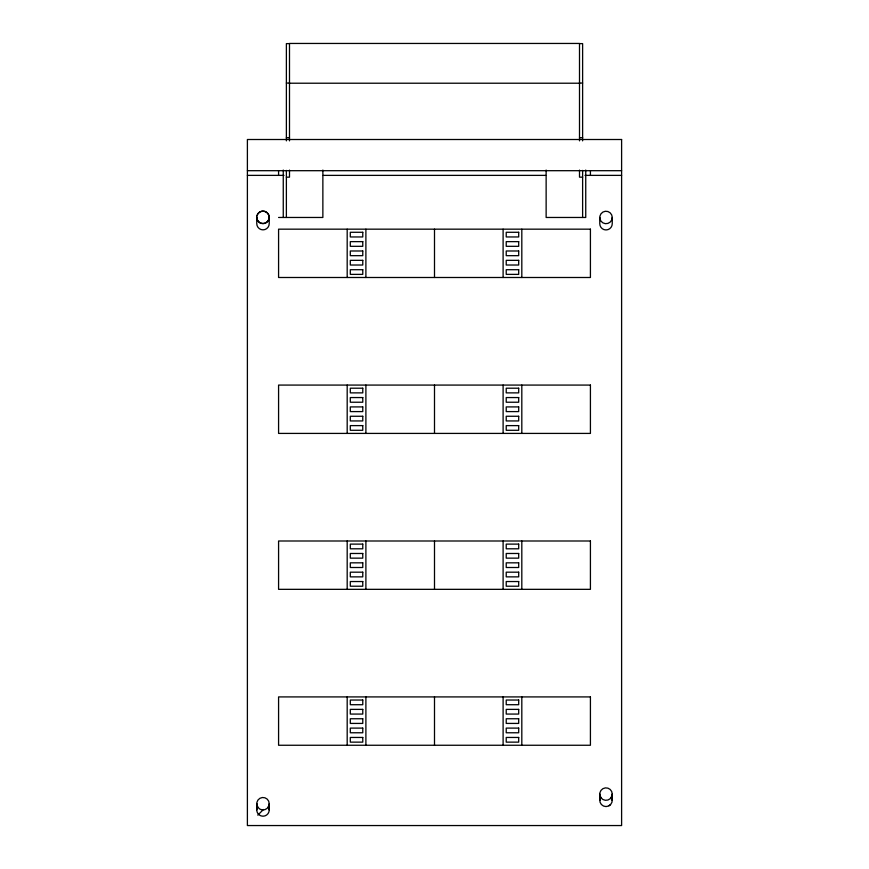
<?xml version="1.0" encoding="UTF-8"?>
<svg xmlns="http://www.w3.org/2000/svg" width="869" height="869" viewBox="0 0 869 869"><rect width="100%" height="100%" fill="white"/><g stroke="black" fill="none" stroke-linecap="round" stroke-linejoin="round"><path stroke-width="1.3" d="M256.757 809.962L257.593 806.845L256.757 803.716L256.757 809.962A6.235 6.235 0 0 0 262.992 816.197A6.235 6.235 0 0 0 269.227 809.962L269.227 803.716A6.235 6.235 0 0 0 259.874 798.318A6.235 6.235 0 0 0 259.874 809.126A6.235 6.235 0 0 0 269.227 803.716M269.01 805.335L268.391 806.845L269.227 809.962M599.99 795.7L600.609 797.199L599.773 800.327L599.773 794.081M611.407 797.199L612.243 794.081A6.235 6.235 0 0 0 602.89 788.683A6.235 6.235 0 0 0 602.89 799.491A6.235 6.235 0 0 0 612.243 794.081L612.243 800.327L611.407 797.199A6.235 6.235 0 0 1 606.008 806.562A6.235 6.235 0 0 1 600.609 797.199M257.789 815.155L263.459 809.484M609.126 805.726L610.418 804.727M289.496 43.613L286.379 43.613L286.379 140.865M579.504 43.613L582.621 43.613L582.621 140.865M286.379 83.055L289.496 83.055M579.504 83.055L582.621 83.055M289.496 83.218L579.504 83.218M286.379 137.715L289.496 137.715M579.504 137.715L582.621 137.715M247.393 170.693L621.607 170.693M247.393 175.375L284 175.375M323.322 175.375L545.678 175.375M585 175.375L621.607 175.375M286.379 177.157L289.496 177.157L289.496 170.107M582.621 177.157L579.504 177.157L579.504 170.107M278.58 217.467L322.866 217.467L322.866 170.052M612.243 217.467A6.235 6.235 0 0 1 602.89 222.866A6.235 6.235 0 0 1 602.89 212.069A6.235 6.235 0 0 1 612.243 217.467L612.243 223.702A6.235 6.235 0 0 1 606.008 229.937A6.235 6.235 0 0 1 599.773 223.702L599.773 217.467M590.42 170.693L590.42 175.375M585.739 170.052L585.739 217.467L546.134 217.467L546.134 170.052M582.621 170.422L582.621 217.467M579.504 140.865L579.504 43.45L289.496 43.45L289.496 140.865M521.813 229.166L521.813 277.493M521.813 385.076L521.813 433.414M521.813 540.996L521.813 589.334M521.813 696.916L521.813 745.254M503.108 229.166L503.108 277.493M503.108 385.076L503.108 433.414M503.108 540.996L503.108 589.334M503.108 696.916L503.108 745.254M434.5 229.166L434.5 277.493M434.5 385.076L434.5 433.414M434.5 540.996L434.5 589.334M434.5 696.916L434.5 745.254M365.892 229.166L365.892 277.493M365.892 385.076L365.892 433.414M365.892 540.996L365.892 589.334M365.892 696.916L365.892 745.254M347.187 229.166L347.187 277.493M347.187 385.076L347.187 433.414M347.187 540.996L347.187 589.334M347.187 696.916L347.187 745.254M286.379 170.422L286.379 217.467M283.261 170.052L283.261 217.467M278.58 170.693L278.58 175.375M269.227 217.38L269.227 223.615A6.235 6.235 0 0 1 262.992 229.85A6.235 6.235 0 0 1 256.757 223.615L256.757 217.38M269.01 219.086A6.235 6.235 0 0 1 256.757 217.467M256.963 215.849A6.235 6.235 0 0 1 269.227 217.467M621.607 139.507L247.393 139.507L247.393 825.55L621.607 825.55L621.607 139.507M590.42 229.166L278.58 229.166L278.58 277.493L590.42 277.493L590.42 229.166M362.775 232.284L350.305 232.284L350.305 236.955L362.775 236.955L362.775 232.284M518.695 232.284L506.225 232.284L506.225 236.955L518.695 236.955L518.695 232.284M362.775 241.636L350.305 241.636L350.305 246.318L362.775 246.318L362.775 241.636M518.695 241.636L506.225 241.636L506.225 246.318L518.695 246.318L518.695 241.636M362.775 250.989L350.305 250.989L350.305 255.671L362.775 255.671L362.775 250.989M518.695 250.989L506.225 250.989L506.225 255.671L518.695 255.671L518.695 250.989M362.775 260.342L350.305 260.342L350.305 265.023L362.775 265.023L362.775 260.342M518.695 260.342L506.225 260.342L506.225 265.023L518.695 265.023L518.695 260.342M362.775 269.705L350.305 269.705L350.305 274.376L362.775 274.376L362.775 269.705M518.695 269.705L506.225 269.705L506.225 274.376L518.695 274.376L518.695 269.705M590.42 385.076L278.58 385.076L278.58 433.414L590.42 433.414L590.42 385.076M362.775 388.204L350.305 388.204L350.305 392.875L362.775 392.875L362.775 388.204M518.695 388.204L506.225 388.204L506.225 392.875L518.695 392.875L518.695 388.204M362.775 397.557L350.305 397.557L350.305 402.228L362.775 402.228L362.775 397.557M518.695 397.557L506.225 397.557L506.225 402.228L518.695 402.228L518.695 397.557M362.775 406.909L350.305 406.909L350.305 411.591L362.775 411.591L362.775 406.909M518.695 406.909L506.225 406.909L506.225 411.591L518.695 411.591L518.695 406.909M362.775 416.262L350.305 416.262L350.305 420.944L362.775 420.944L362.775 416.262M518.695 416.262L506.225 416.262L506.225 420.944L518.695 420.944L518.695 416.262M362.775 425.614L350.305 425.614L350.305 430.296L362.775 430.296L362.775 425.614M518.695 425.614L506.225 425.614L506.225 430.296L518.695 430.296L518.695 425.614M590.42 540.996L278.58 540.996L278.58 589.334L590.42 589.334L590.42 540.996M362.775 544.113L350.305 544.113L350.305 548.795L362.775 548.795L362.775 544.113M518.695 544.113L506.225 544.113L506.225 548.795L518.695 548.795L518.695 544.113M362.775 553.477L350.305 553.477L350.305 558.148L362.775 558.148L362.775 553.477M518.695 553.477L506.225 553.477L506.225 558.148L518.695 558.148L518.695 553.477M362.775 562.83L350.305 562.83L350.305 567.5L362.775 567.5L362.775 562.83M518.695 562.83L506.225 562.83L506.225 567.5L518.695 567.5L518.695 562.83M362.775 572.182L350.305 572.182L350.305 576.864L362.775 576.864L362.775 572.182M518.695 572.182L506.225 572.182L506.225 576.864L518.695 576.864L518.695 572.182M362.775 581.535L350.305 581.535L350.305 586.217L362.775 586.217L362.775 581.535M518.695 581.535L506.225 581.535L506.225 586.217L518.695 586.217L518.695 581.535M590.42 696.916L278.58 696.916L278.58 745.254L590.42 745.254L590.42 696.916M362.775 700.034L350.305 700.034L350.305 704.716L362.775 704.716L362.775 700.034M518.695 700.034L506.225 700.034L506.225 704.716L518.695 704.716L518.695 700.034M362.775 709.386L350.305 709.386L350.305 714.068L362.775 714.068L362.775 709.386M518.695 709.386L506.225 709.386L506.225 714.068L518.695 714.068L518.695 709.386M362.775 718.75L350.305 718.75L350.305 723.421L362.775 723.421L362.775 718.75M518.695 718.75L506.225 718.75L506.225 723.421L518.695 723.421L518.695 718.75M362.775 728.103L350.305 728.103L350.305 732.773L362.775 732.773L362.775 728.103M518.695 728.103L506.225 728.103L506.225 732.773L518.695 732.773L518.695 728.103M362.775 737.455L350.305 737.455L350.305 742.137L362.775 742.137L362.775 737.455M518.695 737.455L506.225 737.455L506.225 742.137L518.695 742.137L518.695 737.455M259.82 222.66A6.235 6.235 0 0 0 269.173 217.261A6.235 6.235 0 0 0 259.82 211.851A6.235 6.235 0 0 0 259.82 222.66"/></g></svg>
